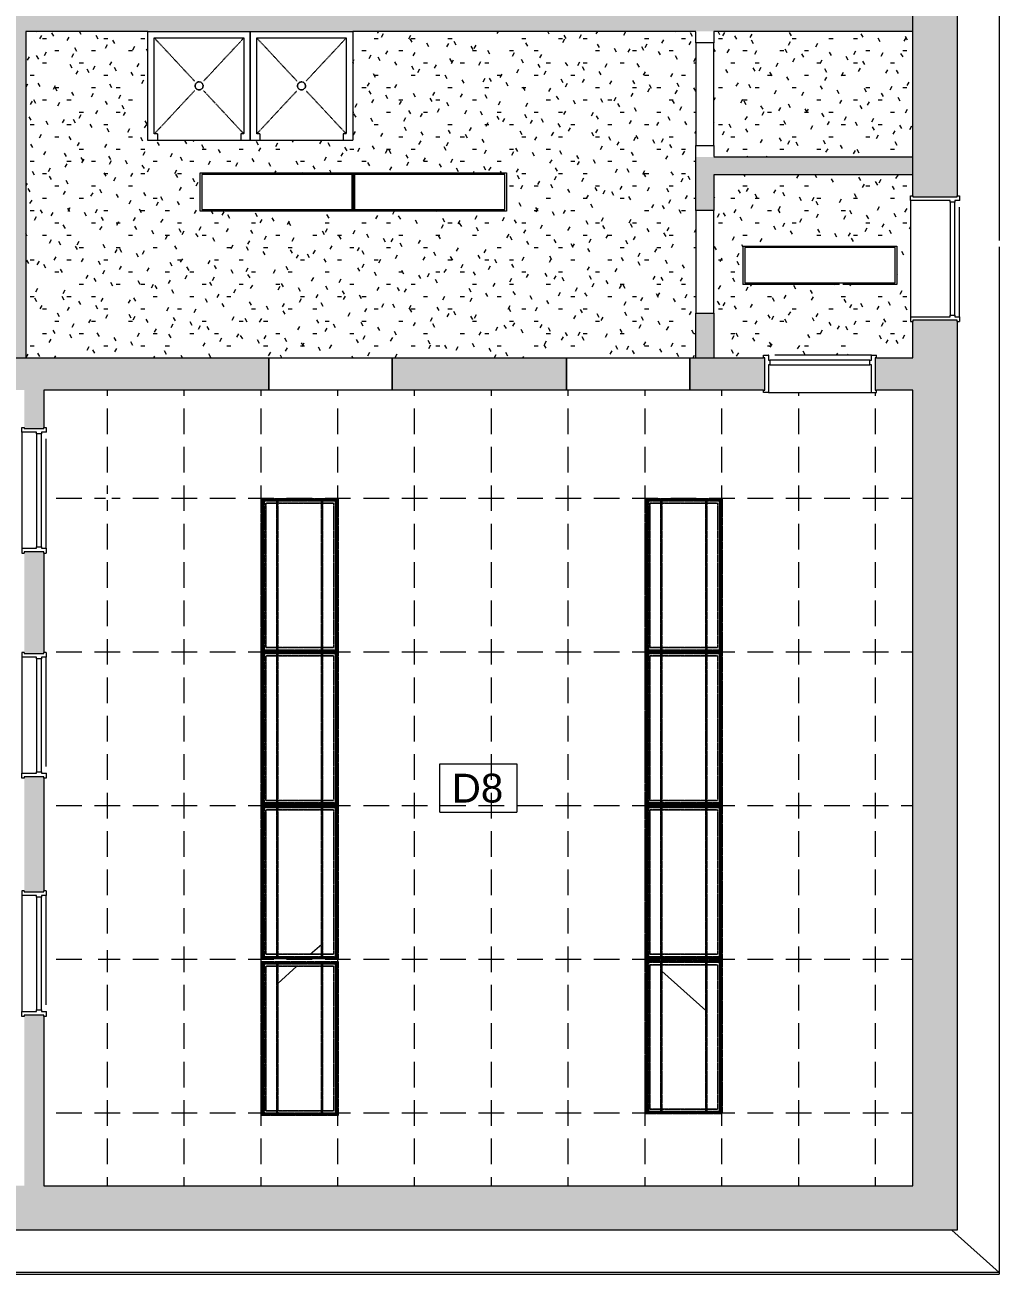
# Model space of a CAD drawing. Header units: inches. Extents: x 741 to 4565, y -315 to 887.
# Drawn here: x 4260.9 to 4565.3, y -170.8 to 219.2 of the extents above; entities that cross this region are included whole.
import ezdxf

# ---------------------------------------------------------------- set-up
doc = ezdxf.new("R2010")
doc.units = ezdxf.units.IN
doc.header["$MEASUREMENT"] = 0
doc.linetypes.add('Dash 1_16_', pattern=[0.125, 0.0625, -0.0625])
doc.linetypes.add('Demolished', pattern=[0.1875, 0.125, -0.0625])
for name, color, linetype, lineweight in [('A-ANNO-KEYN', 231, 'Continuous', 9), ('A-DETL', 90, 'Continuous', 9), ('A-DETL-MBND', 5, 'Continuous', 13), ('A-DOOR', 31, 'Continuous', 13), ('A-WALL', 113, 'Continuous', 13), ('A-WALL-PATT', 111, 'Continuous', 13), ('E-LITE-EQPM', 33, 'Demolished', 9), ('I-WALL', 2, 'Continuous', 13), ('P-SANR-FIXT', 6, 'Demolished', 9)]:
    doc.layers.add(name, color=color, linetype=linetype, lineweight=lineweight)
doc.styles.add('Arial', font='arial.ttf', dxfattribs={"height": 9})

# ---------------------------------------------------------------- blocks, each defined once
blk = doc.blocks.new('Door - Single - Solid Door 36_ x 84_-7207624-FIRST FLOOR RCP DEMO')
at = {"layer": 'A-DOOR', "lineweight": 9}
for p, q in [((-15.63, 3.9), (-14.13, 3.9)), ((-15.63, 3.15), (-15.63, 3.9)), ((-14.13, 3.9), (-14.13, 2.4)), ((-14.01, 3.9), (-14.13, 3.9)), ((22.12, 3.9), (-12.06, 3.9)), ((22.12, 2.4), (22.12, 3.9)), ((22.12, 3.9), (23.62, 3.9)), ((23.62, 3.15), (23.62, 3.9)), ((-15.26, 3.15), (-15.63, 3.15)), ((-15.26, -2.97), (-15.26, 3.15)), ((-14.13, 2.4), (-13.63, 2.4)), ((-13.63, 0.9), (-14.13, 0.9)), ((-14.13, 0.9), (-14.13, -3.72)), ((-13.63, 2.4), (-13.63, 0.9)), ((21.62, 2.4), (-13.63, 2.4)), ((-13.63, 0.9), (21.62, 0.9)), ((21.62, 0.9), (21.62, 2.4)), ((21.62, 2.4), (22.12, 2.4)), ((22.12, 0.9), (21.62, 0.9)), ((22.12, -3.72), (22.12, 0.9)), ((23.62, 3.15), (23.24, 3.15)), ((23.24, 3.15), (23.24, -2.97)), ((-15.63, -3.72), (-15.63, -2.97)), ((-15.63, -2.97), (-15.26, -2.97)), ((-14.13, -3.72), (-15.63, -3.72)), ((-14.13, -3.72), (22.12, -3.72)), ((22.12, -3.72), (23.62, -3.72)), ((23.24, -2.97), (23.62, -2.97)), ((23.62, -3.72), (23.62, -2.97))]:
    blk.add_line(p, q, dxfattribs=at)
blk = doc.blocks.new('Door - Single - Solid Door 36_ x 84_-7220684-FIRST FLOOR RCP DEMO')
at = {"layer": 'A-DOOR', "lineweight": 9}
for p, q in [((-15.63, 7.78), (-14.13, 7.78)), ((-15.63, 7.03), (-15.63, 7.78)), ((-15.26, 7.03), (-15.63, 7.03)), ((-15.26, -6.85), (-15.26, 7.03)), ((-14.13, 7.78), (-14.13, 6.28)), ((-14.01, 7.78), (-14.13, 7.78)), ((-14.13, 6.28), (-13.63, 6.28)), ((-13.63, 4.78), (-14.13, 4.78)), ((-14.13, 4.78), (-14.13, -7.6)), ((-13.63, 6.28), (-13.63, 4.78)), ((21.62, 6.28), (-13.63, 6.28)), ((-13.63, 4.78), (21.62, 4.78)), ((22.12, 7.78), (-12.06, 7.78)), ((21.62, 4.78), (21.62, 6.28)), ((21.62, 6.28), (22.12, 6.28)), ((22.12, 4.78), (21.62, 4.78)), ((22.12, 6.28), (22.12, 7.78)), ((22.12, 7.78), (23.62, 7.78)), ((22.12, -7.6), (22.12, 4.78)), ((23.62, 7.03), (23.24, 7.03)), ((23.24, 7.03), (23.24, -6.85)), ((23.62, 7.03), (23.62, 7.78)), ((-15.63, -7.6), (-15.63, -6.85)), ((-15.63, -6.85), (-15.26, -6.85)), ((-14.13, -7.6), (-15.63, -7.6)), ((-14.13, -7.6), (22.12, -7.6)), ((22.12, -7.6), (23.62, -7.6)), ((23.24, -6.85), (23.62, -6.85)), ((23.62, -7.6), (23.62, -6.85))]:
    blk.add_line(p, q, dxfattribs=at)
blk = doc.blocks.new('Shower Stall - Rectangular - 34_x32_ - Private-6857341-FIRST FLOOR RCP DEMO')
at = {"layer": 'P-SANR-FIXT', "color": 7}
for p, q in [((0, 0), (0, 32)), ((0, 32), (32, 32)), ((32, 32), (34, 32)), ((34, 32), (34, 0)), ((2, 30), (15.5, 17.41)), ((2, 2), (2, 30)), ((2, 30), (32, 30)), ((18.5, 17.41), (32, 30)), ((32, 30), (32, 29)), ((32, 29), (34, 29)), ((15.5, 14.59), (2, 2)), ((18.5, 14.59), (32, 2)), ((32, 2), (2, 2)), ((32, 3), (32, 2)), ((32, 3), (34, 3)), ((32, 0), (0, 0)), ((34, 0), (32, 0))]:
    blk.add_line(p, q, dxfattribs=at)
blk.add_circle((17, 16), 1.25, dxfattribs=at)
for start, end in [(0, 180), (180, 360)]:
    blk.add_arc((17, 16), 1.25, start, end, dxfattribs=at)
blk = doc.blocks.new('Door - Single - Solid Door 32_ x 84_-7220631-FIRST FLOOR RCP DEMO')
at = {"layer": 'A-DOOR', "lineweight": 9}
for p, q in [((-13.63, 5.9), (-12.13, 5.9)), ((-13.63, 5.15), (-13.63, 5.9)), ((-13.26, 5.15), (-13.63, 5.15)), ((-13.26, -4.97), (-13.26, 5.15)), ((-12.13, 5.9), (-12.13, 4.4)), ((-12.01, 5.9), (-12.13, 5.9)), ((-12.13, 4.4), (-11.63, 4.4)), ((-11.63, 4.4), (-11.63, 2.9)), ((19.62, 4.4), (-11.63, 4.4)), ((20.12, 5.9), (-10.06, 5.9)), ((19.62, 2.9), (19.62, 4.4)), ((19.62, 4.4), (20.12, 4.4)), ((20.12, 4.4), (20.12, 5.9)), ((20.12, 5.9), (21.62, 5.9)), ((21.62, 5.15), (21.24, 5.15)), ((21.24, 5.15), (21.24, -4.97)), ((21.62, 5.15), (21.62, 5.9)), ((-11.63, 2.9), (-12.13, 2.9)), ((-12.13, 2.9), (-12.13, -5.72)), ((-11.63, 2.9), (19.62, 2.9)), ((20.12, 2.9), (19.62, 2.9)), ((20.12, -5.72), (20.12, 2.9)), ((-13.63, -5.72), (-13.63, -4.97)), ((-13.63, -4.97), (-13.26, -4.97)), ((-12.13, -5.72), (-13.63, -5.72)), ((-12.13, -5.72), (20.12, -5.72)), ((20.12, -5.72), (21.62, -5.72)), ((21.24, -4.97), (21.62, -4.97)), ((21.62, -5.72), (21.62, -4.97))]:
    blk.add_line(p, q, dxfattribs=at)
blk = doc.blocks.new('Door - Single - Solid Door 36_ x 84_-7220487-FIRST FLOOR RCP DEMO')
at = {"layer": 'A-DOOR', "lineweight": 9}
for p, q in [((-15.63, 2.97), (-15.63, 3.72)), ((-15.63, 3.72), (-14.13, 3.72)), ((-15.26, 2.97), (-15.63, 2.97)), ((-15.26, -3.15), (-15.26, 2.97)), ((-14.13, 3.72), (-14.13, -0.9)), ((22.12, 3.72), (-14.13, 3.72)), ((22.12, -0.9), (22.12, 3.72)), ((23.62, 3.72), (22.12, 3.72)), ((23.62, 2.97), (23.24, 2.97)), ((23.24, 2.97), (23.24, -3.15)), ((23.62, 2.97), (23.62, 3.72)), ((-15.63, -3.9), (-15.63, -3.15)), ((-15.63, -3.15), (-15.26, -3.15)), ((-14.13, -0.9), (-13.63, -0.9)), ((-13.63, -2.4), (-14.13, -2.4)), ((-14.13, -2.4), (-14.13, -3.9)), ((-13.63, -0.9), (-13.63, -2.4)), ((21.62, -0.9), (-13.63, -0.9)), ((-13.63, -2.4), (21.62, -2.4)), ((21.62, -2.4), (21.62, -0.9)), ((21.62, -0.9), (22.12, -0.9)), ((22.12, -2.4), (21.62, -2.4)), ((22.12, -3.9), (22.12, -2.4)), ((23.24, -3.15), (23.62, -3.15)), ((23.62, -3.9), (23.62, -3.15)), ((-14.13, -3.9), (-15.63, -3.9)), ((-14.13, -3.9), (-14.01, -3.9)), ((-12.06, -3.9), (22.12, -3.9)), ((23.62, -3.9), (22.12, -3.9))]:
    blk.add_line(p, q, dxfattribs=at)
blk = doc.blocks.new('Ceiling Light - Linear Box - 1_x4__2 Lamp_ - 277V-V1-FIRST FLOOR RCP DEMO')
at = {"layer": 'A-DETL-MBND', "lineweight": 9}
for p, q in [((-24, -6), (-24, 6)), ((-24, 6), (24, 6)), ((-24, -6), (-24, 6)), ((-24, 6), (24, 6)), ((23.5, 5.5), (-23.5, 5.5)), ((-23.5, 5.5), (-23.5, -5.5)), ((23.5, -5.5), (23.5, 5.5)), ((24, 6), (24, -6)), ((24, 6), (24, -6)), ((6.14, -6), (-24, -6)), ((6.14, -6), (-24, -6)), ((-23.5, -5.5), (23.5, -5.5)), ((24, -6), (7.12, -6)), ((24, -6), (7.12, -6))]:
    blk.add_line(p, q, dxfattribs=at)
blk = doc.blocks.new('Ceiling Light - Linear Box - 1_x4__2 Lamp_ - 277V-6966243-FIRST FLOOR RCP DEMO')
at = {"layer": 'A-DETL-MBND', "lineweight": 9}
for p, q in [((-24, -6), (-24, 6)), ((-24, 6), (24, 6)), ((-24, -6), (-24, 6)), ((-24, 6), (24, 6)), ((23.5, 5.5), (-23.5, 5.5)), ((-23.5, 5.5), (-23.5, -5.5)), ((23.5, -5.5), (23.5, 5.5)), ((24, 6), (24, -6)), ((24, 6), (24, -6)), ((24, -6), (-24, -6)), ((24, -6), (-24, -6)), ((-23.5, -5.5), (23.5, -5.5))]:
    blk.add_line(p, q, dxfattribs=at)
blk = doc.blocks.new('L-Recessed-Axis-Duo - 2 x 4-V18-FIRST FLOOR RCP DEMO')
at = {"layer": 'A-DETL', "linetype": 'Dash 1_16_'}
for p, q in [((-24.03, 12.03), (-24.03, -12.03)), ((24.03, 12.03), (-24.03, 12.03)), ((24.03, -12.03), (24.03, 12.03)), ((-23.7, -11.7), (-23.7, 11.7)), ((-23.7, 11.7), (23.7, 11.7)), ((-23.7, 11.7), (-23.7, -11.7)), ((23.7, 11.7), (-23.7, 11.7)), ((-23.7, 11.7), (-23.7, -11.7)), ((23.7, 11.7), (-23.7, 11.7)), ((23.38, 11.38), (-23.37, 11.38)), ((-23.37, 11.32), (-23.37, 11.38)), ((-23.37, 11.38), (-23.37, 11.36)), ((-23.37, 11.36), (-23.37, 11.28)), ((-23.37, 11.26), (-23.37, 11.32)), ((-23.37, 11.25), (-23.37, 11.31)), ((-23.37, 11.31), (-23.37, 11.3)), ((-23.37, 11.2), (-23.37, 11.31)), ((-23.37, 11.31), (-23.37, 11.3)), ((-23.37, 11.31), (23.38, 11.31)), ((-23.37, 11.31), (23.38, 11.31)), ((-23.37, 11.3), (-23.37, 11.23)), ((-23.37, 11.3), (-23.37, 11.19)), ((-23.37, 11.3), (23.38, 11.3)), ((-23.37, 11.3), (23.38, 11.3)), ((-23.37, 11.28), (-23.37, 11.22)), ((-23.37, 11.21), (-23.37, 11.28)), ((-23.37, 11.28), (-23.37, 11.27)), ((-23.37, 11.28), (23.38, 11.28)), ((-23.37, 11.27), (-23.37, 11.2)), ((-23.37, 11.27), (23.38, 11.27)), ((-23.37, 11.2), (-23.37, 11.26)), ((-23.37, 11.26), (-23.37, 11.14)), ((-23.37, 11.14), (-23.37, 11.26)), ((-23.37, 11.26), (23.38, 11.26)), ((-23.37, 11.26), (23.38, 11.26)), ((-23.37, 11.25), (-23.37, 11.21)), ((-23.37, 6.92), (-23.37, 11.25)), ((23.38, 11.25), (-23.37, 11.25)), ((-23.37, 11.25), (23.38, 11.25)), ((-23.37, 11.19), (-23.37, 11.25)), ((-23.37, 11.25), (23.38, 11.25)), ((-23.37, 11.23), (-23.37, 11.2)), ((-23.37, 11.23), (23.38, 11.23)), ((-23.37, 11.22), (-23.37, 11.19)), ((-23.37, 11.21), (-23.37, 11.19)), ((-23.37, 11.21), (23.38, 11.21)), ((-23.37, 11.19), (-23.37, 11.21)), ((-23.37, 11.21), (23.38, 11.21)), ((-23.37, 11.18), (-23.37, 11.2)), ((-23.37, 11.2), (-23.37, 11.14)), ((-23.37, 11.2), (23.38, 11.2)), ((-23.37, 11.2), (23.38, 11.2)), ((-23.37, 11.19), (-23.37, 11.15)), ((-23.37, 11.19), (23.38, 11.19)), ((-23.37, 11.19), (23.38, 11.19)), ((-23.37, 11.15), (-23.37, 11.18)), ((23.38, 11.18), (-23.37, 11.18)), ((-23.37, 11.17), (23.38, 11.17)), ((-23.37, 11.16), (23.38, 11.16)), ((-23.37, 11.15), (-23.37, 11.12)), ((-23.37, 11.15), (23.38, 11.15)), ((-23.37, 11.14), (-23.37, 11.15)), ((-23.37, 11.15), (23.38, 11.15)), ((-23.37, 11.14), (-23.37, 11.06)), ((-23.37, 11.06), (-23.37, 11.14)), ((-23.37, 11.14), (23.38, 11.14)), ((-23.37, 11.14), (23.38, 11.14)), ((-23.37, 11.14), (23.38, 11.14)), ((-23.37, 11.14), (23.38, 11.14)), ((-23.37, 11.12), (-23.37, 7.07)), ((-23.37, 11.12), (23.38, 11.12)), ((-23.37, 11.06), (23.38, 11.06)), ((-23.37, 11.06), (23.38, 11.06)), ((-23.32, -11.32), (-23.32, 11.32)), ((-23.32, 11.32), (23.32, 11.32)), ((23.32, 11.32), (-23.32, 11.32)), ((-23.32, 11.32), (-23.32, -11.32)), ((-22.57, -10.57), (-22.57, 10.57)), ((-22.57, 10.57), (22.57, 10.57)), ((22.57, 10.57), (-22.57, 10.57)), ((-22.57, 10.57), (-22.57, -10.57)), ((22.57, 10.57), (22.57, -10.57)), ((22.57, -10.57), (22.57, 10.57)), ((23.32, 11.32), (23.32, -11.32)), ((23.32, -11.32), (23.32, 11.32)), ((23.38, 11.36), (23.38, 11.38)), ((23.38, 11.38), (23.38, 11.32)), ((23.38, 11.28), (23.38, 11.36)), ((23.38, 11.32), (23.38, 11.26)), ((23.38, 11.3), (23.38, 11.31)), ((23.38, 11.31), (23.38, 11.2)), ((23.38, 11.3), (23.38, 11.31)), ((23.38, 11.31), (23.38, 11.25)), ((23.38, 11.19), (23.38, 11.3)), ((23.38, 11.23), (23.38, 11.3)), ((23.38, 11.27), (23.38, 11.28)), ((23.38, 11.28), (23.38, 11.21)), ((23.38, 11.22), (23.38, 11.28)), ((23.38, 11.2), (23.38, 11.27)), ((23.38, 11.26), (23.38, 11.14)), ((23.38, 11.14), (23.38, 11.26)), ((23.38, 11.26), (23.38, 11.2)), ((23.38, 11.25), (23.38, 6.92)), ((23.38, 11.21), (23.38, 11.25)), ((23.38, 11.25), (23.38, 11.19)), ((23.38, 11.2), (23.38, 11.23)), ((23.38, 11.19), (23.38, 11.22)), ((23.38, 11.19), (23.38, 11.21)), ((23.38, 11.21), (23.38, 11.19)), ((23.38, 11.14), (23.38, 11.2)), ((23.38, 11.2), (23.38, 11.18)), ((23.38, 11.15), (23.38, 11.19)), ((23.38, 11.18), (23.38, 11.15)), ((23.38, 11.12), (23.38, 11.15)), ((23.38, 11.15), (23.38, 11.14)), ((23.38, 11.14), (23.38, 11.06)), ((23.38, 11.06), (23.38, 11.14)), ((23.38, 7.07), (23.38, 11.12)), ((23.7, 11.7), (23.7, -11.7)), ((23.7, -11.7), (23.7, 11.7)), ((23.7, -11.7), (23.7, 11.7)), ((-23.37, 7.14), (-23.37, 7.15)), ((-23.37, 7.15), (-23.37, 7.07)), ((-23.37, 7.15), (23.38, 7.15)), ((-23.37, 7.06), (-23.37, 7.14)), ((23.38, 7.14), (-23.37, 7.14)), ((23.38, 7.09), (-23.37, 7.09)), ((-23.37, 7.07), (-23.37, 7.04)), ((-23.37, 7.07), (23.38, 7.07)), ((23.38, 7.07), (-23.37, 7.07)), ((-23.37, 7.07), (-23.37, 7.01)), ((-23.37, 7.07), (23.38, 7.07)), ((-23.37, 7.03), (-23.37, 7.06)), ((-23.37, 7.06), (-23.37, 6.95)), ((-23.37, 7.04), (-23.37, 7.06)), ((-23.37, 7.06), (23.38, 7.06)), ((-23.37, 7.04), (-23.37, 7.01)), ((-23.37, 7.04), (23.38, 7.04)), ((-23.37, 7.01), (-23.37, 7.04)), ((-23.37, 7.04), (23.38, 7.04)), ((-23.37, 6.96), (-23.37, 7.03)), ((-23.37, 7.02), (-23.37, 7.03)), ((-23.37, 7.03), (-23.37, 6.91)), ((-23.37, 7.03), (23.38, 7.03)), ((-23.37, 7.03), (23.38, 7.03)), ((-23.37, 6.9), (-23.37, 7.02)), ((-23.37, 7.02), (23.38, 7.02)), ((-23.37, 7.01), (-23.37, 6.98)), ((-23.37, 7.01), (23.38, 7.01)), ((-23.37, 7.01), (-23.37, 6.95)), ((-23.37, 7), (-23.37, 7.01)), ((-23.37, 7.01), (23.38, 7.01)), ((-23.37, 7.01), (23.38, 7.01)), ((-23.37, 6.94), (-23.37, 7)), ((-23.37, 7), (23.38, 7)), ((-23.37, 6.98), (-23.37, 6.95)), ((-23.37, 6.98), (23.38, 6.98)), ((-23.37, 6.95), (-23.37, 6.96)), ((-23.37, 6.95), (-23.37, 6.96)), ((-23.37, 6.96), (-23.37, 6.9)), ((-23.37, 6.96), (23.38, 6.96)), ((-23.37, 6.96), (23.38, 6.96)), ((-23.37, 6.95), (-23.37, 6.92)), ((-23.37, 6.95), (23.38, 6.95)), ((-23.37, 6.95), (23.38, 6.95)), ((-23.37, 6.95), (23.38, 6.95)), ((-23.37, 6.91), (-23.37, 6.94)), ((-23.37, 6.94), (23.38, 6.94)), ((-23.37, 6.92), (23.38, 6.92)), ((-23.37, 6.91), (23.38, 6.91)), ((-23.37, 6.9), (-23.37, 6.85)), ((-23.37, 6.85), (-23.37, 6.9)), ((-23.37, 6.9), (23.38, 6.9)), ((-23.37, 6.85), (23.38, 6.85)), ((23.38, 7.07), (23.38, 7.15)), ((23.38, 7.15), (23.38, 7.14)), ((23.38, 7.14), (23.38, 7.06)), ((23.38, 7.04), (23.38, 7.07)), ((23.38, 7.01), (23.38, 7.07)), ((23.38, 7.06), (23.38, 7.04)), ((23.38, 6.95), (23.38, 7.06)), ((23.38, 7.06), (23.38, 7.03)), ((23.38, 7.01), (23.38, 7.04)), ((23.38, 7.04), (23.38, 7.01)), ((23.38, 6.91), (23.38, 7.03)), ((23.38, 7.03), (23.38, 7.02)), ((23.38, 7.03), (23.38, 6.96)), ((23.38, 7.02), (23.38, 6.9)), ((23.38, 6.98), (23.38, 7.01)), ((23.38, 7.01), (23.38, 7)), ((23.38, 6.95), (23.38, 7.01)), ((23.38, 7), (23.38, 6.94)), ((23.38, 6.95), (23.38, 6.98)), ((23.38, 6.9), (23.38, 6.96)), ((23.38, 6.96), (23.38, 6.95)), ((23.38, 6.96), (23.38, 6.95)), ((23.38, 6.92), (23.38, 6.95)), ((23.38, 6.94), (23.38, 6.91)), ((23.38, 6.9), (23.38, 6.85)), ((23.38, 6.85), (23.38, 6.9)), ((23.38, -6.85), (-23.37, -6.85)), ((-23.37, -6.9), (-23.37, -6.85)), ((-23.37, -6.85), (-23.37, -6.9)), ((-23.37, -7.02), (-23.37, -6.9)), ((-23.37, -6.9), (-23.37, -6.96)), ((-23.37, -6.9), (23.38, -6.9)), ((-23.37, -6.94), (-23.37, -6.91)), ((-23.37, -6.91), (-23.37, -7.03)), ((-23.37, -6.91), (23.38, -6.91)), ((-23.37, -11.25), (-23.37, -6.92)), ((-23.37, -6.92), (-23.37, -6.95)), ((-23.37, -6.92), (23.38, -6.92)), ((-23.37, -7), (-23.37, -6.94)), ((-23.37, -6.94), (23.38, -6.94)), ((-23.37, -6.95), (-23.37, -6.98)), ((-23.37, -6.95), (23.38, -6.95)), ((-23.37, -6.96), (-23.37, -6.95)), ((-23.37, -6.95), (-23.37, -7.06)), ((-23.37, -6.96), (-23.37, -6.95)), ((-23.37, -6.95), (-23.37, -7.01)), ((-23.37, -6.95), (23.38, -6.95)), ((-23.37, -6.95), (23.38, -6.95)), ((-23.37, -7.03), (-23.37, -6.96)), ((-23.37, -6.96), (23.38, -6.96)), ((-23.37, -6.96), (23.38, -6.96)), ((-23.37, -6.98), (-23.37, -7.01)), ((-23.37, -6.98), (23.38, -6.98)), ((-23.37, -7.01), (-23.37, -7)), ((-23.37, -7), (23.38, -7)), ((-23.37, -7.01), (-23.37, -7.04)), ((-23.37, -7.01), (23.38, -7.01)), ((-23.37, -7.04), (-23.37, -7.01)), ((-23.37, -7.01), (-23.37, -7.07)), ((-23.37, -7.01), (23.38, -7.01)), ((-23.37, -7.01), (23.38, -7.01)), ((-23.37, -7.03), (-23.37, -7.02)), ((-23.37, -7.02), (23.38, -7.02)), ((-23.37, -7.06), (-23.37, -7.03)), ((-23.37, -7.03), (23.38, -7.03)), ((-23.37, -7.03), (23.38, -7.03)), ((-23.37, -7.04), (-23.37, -7.07)), ((-23.37, -7.04), (23.38, -7.04)), ((-23.37, -7.06), (-23.37, -7.04)), ((-23.37, -7.04), (23.38, -7.04)), ((-23.37, -7.14), (-23.37, -7.06)), ((-23.37, -7.06), (23.38, -7.06)), ((-23.37, -7.07), (-23.37, -11.12)), ((-23.37, -7.07), (23.38, -7.07)), ((-23.37, -7.07), (23.38, -7.07)), ((-23.37, -7.07), (-23.37, -7.15)), ((-23.37, -7.07), (23.38, -7.07)), ((-23.37, -7.09), (23.38, -7.09)), ((-23.37, -7.15), (-23.37, -7.14)), ((23.38, -7.14), (-23.37, -7.14)), ((-23.37, -7.15), (23.38, -7.15)), ((23.38, -6.9), (23.38, -6.85)), ((23.38, -6.85), (23.38, -6.9)), ((23.38, -6.96), (23.38, -6.9)), ((23.38, -6.9), (23.38, -7.02)), ((23.38, -7.03), (23.38, -6.91)), ((23.38, -6.91), (23.38, -6.94)), ((23.38, -6.95), (23.38, -6.92)), ((23.38, -6.92), (23.38, -11.25)), ((23.38, -6.94), (23.38, -7)), ((23.38, -6.98), (23.38, -6.95)), ((23.38, -7.01), (23.38, -6.95)), ((23.38, -6.95), (23.38, -6.96)), ((23.38, -7.06), (23.38, -6.95)), ((23.38, -6.95), (23.38, -6.96)), ((23.38, -6.96), (23.38, -7.03)), ((23.38, -7.01), (23.38, -6.98)), ((23.38, -7), (23.38, -7.01)), ((23.38, -7.04), (23.38, -7.01)), ((23.38, -7.07), (23.38, -7.01)), ((23.38, -7.01), (23.38, -7.04)), ((23.38, -7.02), (23.38, -7.03)), ((23.38, -7.03), (23.38, -7.06)), ((23.38, -7.07), (23.38, -7.04)), ((23.38, -7.04), (23.38, -7.06)), ((23.38, -7.06), (23.38, -7.14)), ((23.38, -11.12), (23.38, -7.07)), ((23.38, -7.15), (23.38, -7.07)), ((23.38, -7.14), (23.38, -7.15)), ((23.7, -11.7), (-23.7, -11.7)), ((-23.7, -11.7), (23.7, -11.7)), ((-23.7, -11.7), (23.7, -11.7)), ((-23.37, -11.14), (-23.37, -11.06)), ((-23.37, -11.06), (-23.37, -11.14)), ((-23.37, -11.06), (23.38, -11.06)), ((-23.37, -11.06), (23.38, -11.06)), ((-23.37, -11.12), (-23.37, -11.15)), ((-23.37, -11.12), (23.38, -11.12)), ((-23.37, -11.15), (-23.37, -11.14)), ((-23.37, -11.14), (-23.37, -11.2)), ((-23.37, -11.26), (-23.37, -11.14)), ((-23.37, -11.14), (-23.37, -11.26)), ((-23.37, -11.14), (23.38, -11.14)), ((-23.37, -11.14), (23.38, -11.14)), ((-23.37, -11.14), (23.38, -11.14)), ((-23.37, -11.14), (23.38, -11.14)), ((-23.37, -11.15), (-23.37, -11.19)), ((-23.37, -11.15), (23.38, -11.15)), ((-23.37, -11.18), (-23.37, -11.15)), ((-23.37, -11.15), (23.38, -11.15)), ((23.38, -11.16), (-23.37, -11.16)), ((23.38, -11.17), (-23.37, -11.17)), ((-23.37, -11.2), (-23.37, -11.18)), ((23.38, -11.18), (-23.37, -11.18)), ((-23.37, -11.19), (-23.37, -11.21)), ((-23.37, -11.19), (23.38, -11.19)), ((23.38, -11.19), (-23.37, -11.19)), ((-23.37, -11.21), (-23.37, -11.19)), ((-23.37, -11.19), (-23.37, -11.3)), ((-23.37, -11.25), (-23.37, -11.19)), ((-23.37, -11.19), (-23.37, -11.22)), ((-23.37, -11.2), (-23.37, -11.27)), ((-23.37, -11.31), (-23.37, -11.2)), ((-23.37, -11.2), (-23.37, -11.23)), ((-23.37, -11.26), (-23.37, -11.2)), ((-23.37, -11.2), (23.38, -11.2)), ((-23.37, -11.2), (23.38, -11.2)), ((-23.37, -11.21), (-23.37, -11.25)), ((-23.37, -11.21), (23.38, -11.21)), ((-23.37, -11.28), (-23.37, -11.21)), ((-23.37, -11.21), (23.38, -11.21)), ((-23.37, -11.22), (-23.37, -11.28)), ((-23.37, -11.23), (-23.37, -11.3)), ((-23.37, -11.23), (23.38, -11.23)), ((23.38, -11.25), (-23.37, -11.25)), ((-23.37, -11.25), (23.38, -11.25)), ((-23.37, -11.31), (-23.37, -11.25)), ((-23.37, -11.25), (23.38, -11.25)), ((-23.37, -11.32), (-23.37, -11.26)), ((-23.37, -11.26), (23.38, -11.26)), ((-23.37, -11.26), (23.38, -11.26)), ((-23.37, -11.27), (-23.37, -11.28)), ((-23.37, -11.27), (23.38, -11.27)), ((-23.37, -11.28), (-23.37, -11.36)), ((-23.37, -11.28), (23.38, -11.28)), ((-23.37, -11.3), (-23.37, -11.31)), ((-23.37, -11.3), (-23.37, -11.31)), ((-23.37, -11.3), (23.38, -11.3)), ((-23.37, -11.3), (23.38, -11.3)), ((-23.37, -11.31), (23.38, -11.31)), ((-23.37, -11.31), (23.38, -11.31)), ((-23.37, -11.38), (-23.37, -11.32)), ((-23.37, -11.36), (-23.37, -11.38)), ((-23.37, -11.38), (23.38, -11.38)), ((-23.32, -11.32), (23.32, -11.32)), ((-23.32, -11.32), (23.32, -11.32)), ((-22.57, -10.57), (22.57, -10.57)), ((-22.57, -10.57), (22.57, -10.57)), ((23.38, -11.14), (23.38, -11.06)), ((23.38, -11.06), (23.38, -11.14)), ((23.38, -11.15), (23.38, -11.12)), ((23.38, -11.26), (23.38, -11.14)), ((23.38, -11.14), (23.38, -11.26)), ((23.38, -11.2), (23.38, -11.14)), ((23.38, -11.14), (23.38, -11.15)), ((23.38, -11.19), (23.38, -11.15)), ((23.38, -11.15), (23.38, -11.18)), ((23.38, -11.18), (23.38, -11.2)), ((23.38, -11.21), (23.38, -11.19)), ((23.38, -11.22), (23.38, -11.19)), ((23.38, -11.19), (23.38, -11.25)), ((23.38, -11.3), (23.38, -11.19)), ((23.38, -11.19), (23.38, -11.21)), ((23.38, -11.2), (23.38, -11.26)), ((23.38, -11.23), (23.38, -11.2)), ((23.38, -11.2), (23.38, -11.31)), ((23.38, -11.27), (23.38, -11.2)), ((23.38, -11.25), (23.38, -11.21)), ((23.38, -11.21), (23.38, -11.28)), ((23.38, -11.28), (23.38, -11.22)), ((23.38, -11.3), (23.38, -11.23)), ((23.38, -11.25), (23.38, -11.31)), ((23.38, -11.26), (23.38, -11.32)), ((23.38, -11.28), (23.38, -11.27)), ((23.38, -11.36), (23.38, -11.28)), ((23.38, -11.31), (23.38, -11.3)), ((23.38, -11.31), (23.38, -11.3)), ((23.38, -11.32), (23.38, -11.38)), ((23.38, -11.38), (23.38, -11.36)), ((-24.03, -12.03), (24.03, -12.03))]:
    blk.add_line(p, q, dxfattribs=at)
for points, knots in [([(-23.97, 11.97), (-23.98, 11.98), (-23.98, 11.98), (-23.99, 11.99), (-24, 12), (-24.01, 12.01), (-24.01, 12.01), (-24.02, 12.02), (-24.02, 12.02), (-24.03, 12.03), (-24.03, 12.03), (-24.03, 12.03), (-24.03, 12.03)], [0, 0, 0, 0, 0.166667, 0.25, 0.333333, 0.416667, 0.5, 0.583333, 0.666667, 0.75, 0.833333, 1, 1, 1, 1]), ([(-24.03, 12.03), (-24.03, 12.03), (-24.03, 12.03), (-24.03, 12.03), (-24.02, 12.02), (-24.02, 12.02), (-24.01, 12.01), (-24.01, 12.01), (-24, 12), (-23.99, 11.99), (-23.98, 11.98), (-23.98, 11.98), (-23.97, 11.97)], [0, 0, 0, 0, 0.166667, 0.25, 0.333333, 0.416667, 0.5, 0.583333, 0.666667, 0.75, 0.833333, 1, 1, 1, 1]), ([(-24, 12), (-24, 12), (-24, 12), (-24, 12), (-23.99, 11.99), (-23.99, 11.99), (-23.98, 11.98), (-23.98, 11.98), (-23.97, 11.97), (-23.97, 11.97)], [0, 0, 0, 0, 0.166667, 0.333333, 0.458333, 0.583333, 0.708333, 0.833333, 1, 1, 1, 1]), ([(-23.73, 11.73), (-23.73, 11.73), (-23.72, 11.72), (-23.71, 11.71), (-23.7, 11.7), (-23.69, 11.69), (-23.69, 11.69), (-23.68, 11.68), (-23.68, 11.68), (-23.67, 11.67), (-23.67, 11.67), (-23.67, 11.67), (-23.67, 11.67)], [0, 0, 0, 0, 0.166667, 0.25, 0.333333, 0.416667, 0.5, 0.583333, 0.666667, 0.75, 0.833333, 1, 1, 1, 1]), ([(-23.7, 11.7), (-23.7, 11.7), (-23.7, 11.7), (-23.7, 11.7), (-23.71, 11.71), (-23.71, 11.71), (-23.72, 11.72), (-23.72, 11.72), (-23.73, 11.73), (-23.73, 11.73)], [0, 0, 0, 0, 0.166667, 0.333333, 0.458333, 0.583333, 0.708333, 0.833333, 1, 1, 1, 1]), ([(23.73, 11.73), (23.73, 11.73), (23.72, 11.72), (23.71, 11.71), (23.7, 11.7), (23.69, 11.69), (23.69, 11.69), (23.68, 11.68), (23.68, 11.68), (23.67, 11.67), (23.67, 11.67), (23.67, 11.67), (23.67, 11.67)], [0, 0, 0, 0, 0.166667, 0.25, 0.333333, 0.416667, 0.5, 0.583333, 0.666667, 0.75, 0.833333, 1, 1, 1, 1]), ([(23.7, 11.7), (23.7, 11.7), (23.7, 11.7), (23.7, 11.7), (23.71, 11.71), (23.71, 11.71), (23.72, 11.72), (23.72, 11.72), (23.73, 11.73), (23.73, 11.73)], [0, 0, 0, 0, 0.166667, 0.333333, 0.458333, 0.583333, 0.708333, 0.833333, 1, 1, 1, 1]), ([(23.97, 11.97), (23.98, 11.98), (23.98, 11.98), (23.99, 11.99), (24, 12), (24.01, 12.01), (24.01, 12.01), (24.02, 12.02), (24.02, 12.02), (24.03, 12.03), (24.03, 12.03), (24.03, 12.03), (24.03, 12.03)], [0, 0, 0, 0, 0.166667, 0.25, 0.333333, 0.416667, 0.5, 0.583333, 0.666667, 0.75, 0.833333, 1, 1, 1, 1]), ([(24.03, 12.03), (24.03, 12.03), (24.03, 12.03), (24.03, 12.03), (24.02, 12.02), (24.02, 12.02), (24.01, 12.01), (24.01, 12.01), (24, 12), (23.99, 11.99), (23.98, 11.98), (23.98, 11.98), (23.97, 11.97)], [0, 0, 0, 0, 0.166667, 0.25, 0.333333, 0.416667, 0.5, 0.583333, 0.666667, 0.75, 0.833333, 1, 1, 1, 1]), ([(24, 12), (24, 12), (24, 12), (24, 12), (23.99, 11.99), (23.99, 11.99), (23.98, 11.98), (23.98, 11.98), (23.97, 11.97), (23.97, 11.97)], [0, 0, 0, 0, 0.166667, 0.333333, 0.458333, 0.583333, 0.708333, 0.833333, 1, 1, 1, 1]), ([(-23.64, 11.64), (-23.65, 11.65), (-23.65, 11.65), (-23.66, 11.66), (-23.67, 11.67), (-23.68, 11.68), (-23.68, 11.68), (-23.69, 11.69), (-23.69, 11.69), (-23.7, 11.7), (-23.7, 11.7), (-23.7, 11.7), (-23.7, 11.7)], [0, 0, 0, 0, 0.166667, 0.25, 0.333333, 0.416667, 0.5, 0.583333, 0.666667, 0.75, 0.833333, 1, 1, 1, 1]), ([(-23.67, 11.67), (-23.67, 11.67), (-23.67, 11.67), (-23.67, 11.67), (-23.66, 11.66), (-23.66, 11.66), (-23.65, 11.65), (-23.65, 11.65), (-23.64, 11.64), (-23.64, 11.64)], [0, 0, 0, 0, 0.166667, 0.333333, 0.458333, 0.583333, 0.708333, 0.833333, 1, 1, 1, 1]), ([(23.64, 11.64), (23.65, 11.65), (23.65, 11.65), (23.66, 11.66), (23.67, 11.67), (23.68, 11.68), (23.68, 11.68), (23.69, 11.69), (23.69, 11.69), (23.7, 11.7), (23.7, 11.7), (23.7, 11.7), (23.7, 11.7)], [0, 0, 0, 0, 0.166667, 0.25, 0.333333, 0.416667, 0.5, 0.583333, 0.666667, 0.75, 0.833333, 1, 1, 1, 1]), ([(23.67, 11.67), (23.67, 11.67), (23.67, 11.67), (23.67, 11.67), (23.66, 11.66), (23.66, 11.66), (23.65, 11.65), (23.65, 11.65), (23.64, 11.64), (23.64, 11.64)], [0, 0, 0, 0, 0.166667, 0.333333, 0.458333, 0.583333, 0.708333, 0.833333, 1, 1, 1, 1]), ([(-23.67, -11.67), (-23.67, -11.67), (-23.67, -11.67), (-23.67, -11.67), (-23.68, -11.68), (-23.68, -11.68), (-23.69, -11.69), (-23.69, -11.69), (-23.7, -11.7), (-23.71, -11.71), (-23.72, -11.72), (-23.73, -11.73), (-23.73, -11.73)], [-1, -1, -1, -1, -0.833333, -0.75, -0.666667, -0.583333, -0.5, -0.416667, -0.333333, -0.25, -0.166667, 0, 0, 0, 0]), ([(-23.73, -11.73), (-23.73, -11.73), (-23.72, -11.72), (-23.71, -11.71), (-23.71, -11.71), (-23.7, -11.7), (-23.7, -11.7), (-23.7, -11.7), (-23.7, -11.7)], [-1, -1, -1, -1, -0.75, -0.583333, -0.458333, -0.333333, -0.166667, 0, 0, 0, 0]), ([(-23.7, -11.7), (-23.7, -11.7), (-23.7, -11.7), (-23.7, -11.7), (-23.69, -11.69), (-23.69, -11.69), (-23.68, -11.68), (-23.68, -11.68), (-23.67, -11.67), (-23.66, -11.66), (-23.65, -11.65), (-23.65, -11.65), (-23.64, -11.64)], [-1, -1, -1, -1, -0.833333, -0.75, -0.666667, -0.583333, -0.5, -0.416667, -0.333333, -0.25, -0.166667, 0, 0, 0, 0]), ([(-23.64, -11.64), (-23.65, -11.65), (-23.65, -11.65), (-23.66, -11.66), (-23.66, -11.66), (-23.67, -11.67), (-23.67, -11.67), (-23.67, -11.67), (-23.67, -11.67)], [-1, -1, -1, -1, -0.75, -0.583333, -0.458333, -0.333333, -0.166667, 0, 0, 0, 0]), ([(23.67, -11.67), (23.67, -11.67), (23.67, -11.67), (23.67, -11.67), (23.66, -11.66), (23.66, -11.66), (23.65, -11.65), (23.65, -11.65), (23.64, -11.64), (23.64, -11.64)], [0, 0, 0, 0, 0.166667, 0.333333, 0.458333, 0.583333, 0.708333, 0.833333, 1, 1, 1, 1]), ([(23.64, -11.64), (23.65, -11.65), (23.65, -11.65), (23.66, -11.66), (23.67, -11.67), (23.68, -11.68), (23.68, -11.68), (23.69, -11.69), (23.69, -11.69), (23.7, -11.7), (23.7, -11.7), (23.7, -11.7), (23.7, -11.7)], [0, 0, 0, 0, 0.166667, 0.25, 0.333333, 0.416667, 0.5, 0.583333, 0.666667, 0.75, 0.833333, 1, 1, 1, 1]), ([(23.73, -11.73), (23.73, -11.73), (23.72, -11.72), (23.71, -11.71), (23.7, -11.7), (23.69, -11.69), (23.69, -11.69), (23.68, -11.68), (23.68, -11.68), (23.67, -11.67), (23.67, -11.67), (23.67, -11.67), (23.67, -11.67)], [0, 0, 0, 0, 0.166667, 0.25, 0.333333, 0.416667, 0.5, 0.583333, 0.666667, 0.75, 0.833333, 1, 1, 1, 1]), ([(23.7, -11.7), (23.7, -11.7), (23.7, -11.7), (23.7, -11.7), (23.71, -11.71), (23.71, -11.71), (23.72, -11.72), (23.72, -11.72), (23.73, -11.73), (23.73, -11.73)], [0, 0, 0, 0, 0.166667, 0.333333, 0.458333, 0.583333, 0.708333, 0.833333, 1, 1, 1, 1]), ([(-24.03, -12.03), (-24.03, -12.03), (-24.03, -12.03), (-24.03, -12.03), (-24.02, -12.02), (-24.02, -12.02), (-24.01, -12.01), (-24.01, -12.01), (-24, -12), (-23.99, -11.99), (-23.98, -11.98), (-23.98, -11.98), (-23.97, -11.97)], [-1, -1, -1, -1, -0.833333, -0.75, -0.666667, -0.583333, -0.5, -0.416667, -0.333333, -0.25, -0.166667, 0, 0, 0, 0]), ([(-23.97, -11.97), (-23.98, -11.98), (-23.98, -11.98), (-23.99, -11.99), (-24, -12), (-24.01, -12.01), (-24.01, -12.01), (-24.02, -12.02), (-24.02, -12.02), (-24.03, -12.03), (-24.03, -12.03), (-24.03, -12.03), (-24.03, -12.03)], [-1, -1, -1, -1, -0.833333, -0.75, -0.666667, -0.583333, -0.5, -0.416667, -0.333333, -0.25, -0.166667, 0, 0, 0, 0]), ([(-23.97, -11.97), (-23.98, -11.98), (-23.98, -11.98), (-23.99, -11.99), (-23.99, -11.99), (-24, -12), (-24, -12), (-24, -12), (-24, -12)], [-1, -1, -1, -1, -0.75, -0.583333, -0.458333, -0.333333, -0.166667, 0, 0, 0, 0]), ([(24, -12), (24, -12), (24, -12), (24, -12), (23.99, -11.99), (23.99, -11.99), (23.98, -11.98), (23.98, -11.98), (23.97, -11.97), (23.97, -11.97)], [0, 0, 0, 0, 0.166667, 0.333333, 0.458333, 0.583333, 0.708333, 0.833333, 1, 1, 1, 1]), ([(23.97, -11.97), (23.98, -11.98), (23.98, -11.98), (23.99, -11.99), (24, -12), (24.01, -12.01), (24.01, -12.01), (24.02, -12.02), (24.02, -12.02), (24.03, -12.03), (24.03, -12.03), (24.03, -12.03), (24.03, -12.03)], [0, 0, 0, 0, 0.166667, 0.25, 0.333333, 0.416667, 0.5, 0.583333, 0.666667, 0.75, 0.833333, 1, 1, 1, 1]), ([(24.03, -12.03), (24.03, -12.03), (24.03, -12.03), (24.03, -12.03), (24.02, -12.02), (24.02, -12.02), (24.01, -12.01), (24.01, -12.01), (24, -12), (23.99, -11.99), (23.98, -11.98), (23.98, -11.98), (23.97, -11.97)], [0, 0, 0, 0, 0.166667, 0.25, 0.333333, 0.416667, 0.5, 0.583333, 0.666667, 0.75, 0.833333, 1, 1, 1, 1])]:
    blk.add_open_spline(points, degree=3, knots=knots, dxfattribs=at)
for points in [[(-23.97, 11.97), (-23.97, 11.97), (-23.98, 11.98), (-23.99, 11.99), (-23.99, 11.99), (-24, 12), (-24, 12), (-24, 12), (-24, 12)], [(23.97, 11.97), (23.97, 11.97), (23.98, 11.98), (23.99, 11.99), (23.99, 11.99), (24, 12), (24, 12), (24, 12), (24, 12)], [(-24, -12), (-24, -12), (-24, -12), (-24, -12), (-23.99, -11.99), (-23.99, -11.99), (-23.98, -11.98), (-23.97, -11.97), (-23.97, -11.97)], [(23.97, -11.97), (23.97, -11.97), (23.98, -11.98), (23.99, -11.99), (23.99, -11.99), (24, -12), (24, -12), (24, -12), (24, -12)]]:
    blk.add_open_spline(points, degree=3, dxfattribs=at)
blk = doc.blocks.new('Keynote Tag - Keynote Number - Boxed-135510-FIRST FLOOR RCP DEMO')
at = {"layer": 'A-ANNO-KEYN'}
for p, q in [((-0.125, -0.0792), (-0.125, 0.0781)), ((-0.125, 0.0781), (0.125, 0.0781)), ((0.125, 0.0781), (0.125, -0.0792)), ((-0.125, -0.0792), (0.125, -0.0792))]:
    blk.add_line(p, q, dxfattribs=at)

msp = doc.modelspace()

# ---------------------------------------------------------------- hatches: boundary and pattern name
at = {"layer": 'A-DETL-MBND', "lineweight": 9}
h = msp.add_hatch(dxfattribs=at)
h.set_pattern_fill('FP_3', color=256, style=0, pattern_type=2)
h.set_pattern_definition([(0, (3425.421, 0), (15.36, 3.84), [1.267, -10.253, 1.267, -10.253, -61.44]), (0, (3425.421, 0), (15.36, 3.84), [-23.04, 1.267, -21.773, 1.267, -10.253, -26.88]), (0, (3425.421, 0), (15.36, 3.84), [-57.6, 1.267, -6.413, 1.267, -17.933]), (120, (3431.181, 1.92), (-11.005538, 11.38215), [1.267, -10.253, 1.267, -10.253, -61.44]), (120, (3431.181, 1.92), (-11.005538, 11.38215), [-23.04, 1.267, -21.773, 1.267, -10.253, -26.88]), (120, (3431.181, 1.92), (-11.005538, 11.38215), [-57.6, 1.267, -6.413, 1.267, -17.933]), (240, (3433.101, 9.6), (-4.354462, -15.22215), [1.267, -10.253, 1.267, -10.253, -61.44]), (240, (3433.101, 9.6), (-4.354462, -15.22215), [-23.04, 1.267, -21.773, 1.267, -10.253, -26.88]), (240, (3433.101, 9.6), (-4.354462, -15.22215), [-57.6, 1.267, -6.413, 1.267, -17.933])])
h.paths.add_polyline_path([(4537.77, 115.31), (4538.34, 115.31), (4538.34, 126.63), (4537.59, 126.63), (4537.59, 165.88), (4538.34, 165.88), (4538.34, 172.39), (4476.19, 172.39), (4476.19, 115.31), (4491.7, 115.31), (4491.7, 116.06), (4493.33, 116.06), (4515.46, 138.2), (4485.33, 138.2), (4485.33, 150.2), (4533.33, 150.2), (4533.33, 138.2), (4516.44, 138.2), (4516.93, 137.72), (4495.27, 116.06), (4526.95, 116.06), (4526.95, 115.31)], flags=0)
h.paths.add_polyline_path([(4266.84, 115.31), (4470.56, 115.31), (4470.56, 217.2), (4363.34, 217.2), (4363.34, 183.2), (4299.34, 183.2), (4299.34, 217.2), (4261.25, 217.2), (4261.25, 115.31)], flags=0)
h.paths.add_polyline_path([(4363.38, 161.06), (4315.67, 161.06), (4315.67, 173.06), (4411.38, 173.06), (4411.38, 161.06), (4363.67, 161.06)], flags=0)
h.paths.add_polyline_path([(4509.41, 178.01), (4538.34, 178.01), (4538.34, 217.2), (4476.19, 217.2), (4476.19, 178.01)], flags=0)
h = msp.add_hatch(dxfattribs=at)
h.set_pattern_fill('FP_8', color=256, style=0, pattern_type=2)
h.set_pattern_definition([(90, (4310.657, -24.577), (24, 48), [4, -4, 8, -4, -28]), (90, (4310.657, -24.577), (24, 48), [-20, 8, -4, 8, -4, -4]), (90, (4310.657, -24.577), (24, 48), [-44, 4, 0]), (0, (4310.657, -24.577), (24, -48), [4, -4, 8, -4, -4]), (0, (4310.657, -24.577), (24, -48), [-20, 4, 0])])
h.paths.add_polyline_path([(4538.34, -143.29), (4538.34, 105.19), (4526.95, 105.19), (4526.95, 104.44), (4491.7, 104.44), (4491.7, 105.19), (4266.84, 105.19), (4266.84, 93.54), (4267.59, 93.54), (4267.59, 91.92), (4293.04, 66.46), (4292.07, 65.49), (4267.59, 89.97), (4267.59, 54.29), (4266.84, 54.29), (4266.84, 23.29), (4267.59, 23.29), (4267.59, -12.39), (4292.07, 12.09), (4293.04, 11.12), (4267.59, -14.33), (4267.59, -15.96), (4266.84, -15.96), (4266.84, -51.13), (4267.59, -51.13), (4267.59, -86.81), (4292.07, -62.33), (4293.04, -63.3), (4267.59, -88.76), (4267.59, -90.38), (4266.84, -90.38), (4266.84, -143.29), (4489.78, -143.29)], flags=0)
h.paths.add_polyline_path([(4343.78, -121.01), (4335.07, -121.01), (4335.07, -73.61), (4358.48, -73.61), (4358.48, -121.01), (4355.21, -121.01)], flags=0)
h.paths.add_polyline_path([(4478.48, -120.5), (4455.07, -120.5), (4455.07, -73.1), (4478.48, -73.1), (4478.48, -120.2)], flags=0)
h.paths.add_polyline_path([(4358.48, -72.12), (4335.07, -72.12), (4335.07, -24.72), (4358.48, -24.72), (4358.48, -72.07)], flags=0)
h.paths.add_polyline_path([(4463.77, -72.12), (4455.07, -72.12), (4455.07, -24.72), (4478.48, -24.72), (4478.48, -72.12), (4469.48, -72.12)], flags=0)
h.paths.add_polyline_path([(4358.48, -24.07), (4335.07, -24.07), (4335.07, 23.33), (4358.48, 23.33), (4358.48, -23.93)], flags=0)
h.paths.add_polyline_path([(4475.19, -24.07), (4455.07, -24.07), (4455.07, 23.33), (4478.48, 23.33), (4478.48, -24.07), (4478.05, -24.07)], flags=0)
h.paths.add_polyline_path([(4355.21, 23.64), (4335.07, 23.64), (4335.07, 71.05), (4358.48, 71.05), (4358.48, 23.64), (4356.64, 23.64)], flags=0)
h.paths.add_polyline_path([(4455.07, 23.64), (4455.07, 71.05), (4478.48, 71.05), (4478.48, 23.64), (4455.2, 23.64)], flags=0)
at = {"layer": 'A-WALL-PATT', "lineweight": 9}
h = msp.add_hatch(color=7, dxfattribs=at)
h.paths.add_polyline_path([(4552.21, -143.29), (4552.21, 127), (4538.34, 127), (4538.34, -143.29)], flags=0)
h.paths.add_polyline_path([(4551.46, 165.5), (4552.21, 165.5), (4552.21, 484.45), (4538.34, 484.45), (4538.34, 165.5), (4549.96, 165.5)], flags=0)
for points in [[(4538.34, 217.2), (4538.34, 222.83), (4255.62, 222.83), (4255.62, 217.2), (4476.19, 217.2)], [(4261.25, 115.31), (4261.25, 217.2), (4255.62, 217.2), (4255.62, 115.31)], [(4538.34, 172.39), (4538.34, 178.01), (4476.19, 178.01), (4476.19, 172.39)], [(4552.21, -157.16), (4552.21, -143.29), (4256.26, -143.29), (4256.26, -157.16), (4378.06, -157.16)]]:
    msp.add_hatch(color=7, dxfattribs=at).paths.add_polyline_path(points, flags=0)
h = msp.add_hatch(color=7, dxfattribs=at)
h.paths.add_polyline_path([(4476.19, 115.31), (4476.19, 129.25), (4470.56, 129.25), (4470.56, 115.31)], flags=0)
h.paths.add_polyline_path([(4476.19, 161.25), (4476.19, 178.01), (4470.56, 178.01), (4470.56, 161.25)], flags=0)
h = msp.add_hatch(color=7, dxfattribs=at)
h.paths.add_polyline_path([(4538.34, 105.19), (4538.34, 115.31), (4526.58, 115.31), (4526.58, 105.19), (4526.95, 105.19)], flags=0)
h.paths.add_polyline_path([(4468.63, 105.19), (4492.08, 105.19), (4492.08, 115.31), (4468.63, 115.31)], flags=0)
h.paths.add_polyline_path([(4423.77, 105.19), (4430.13, 105.19), (4430.13, 115.31), (4375.68, 115.31), (4375.68, 105.19), (4378.06, 105.19)], flags=0)
h.paths.add_polyline_path([(4337.18, 105.19), (4337.18, 115.31), (4197.03, 115.31), (4197.03, 105.19), (4332.36, 105.19)], flags=0)
h.paths.add_polyline_path([(4162.53, 105.19), (4162.53, 115.31), (4097.03, 115.31), (4097.03, 105.19), (4162.15, 105.19)], flags=0)
h.paths.add_polyline_path([(4058.11, 105.19), (4062.53, 105.19), (4062.53, 115.31), (3886.65, 115.31), (3886.65, 105.19), (4012.4, 105.19)], flags=0)
h.paths.add_polyline_path([(3851.78, 105.19), (3852.15, 105.19), (3852.15, 115.31), (3732.28, 115.31), (3732.28, 105.19), (3829.57, 105.19)], flags=0)
h = msp.add_hatch(color=7, dxfattribs=at)
h.paths.add_polyline_path([(4266.84, -143.29), (4266.84, -90.01), (4260.71, -90.01), (4260.71, -143.29)], flags=0)
h.paths.add_polyline_path([(4264.59, -51.51), (4266.84, -51.51), (4266.84, -15.58), (4260.71, -15.58), (4260.71, -51.51)], flags=0)
h.paths.add_polyline_path([(4266.84, 22.92), (4266.84, 54.67), (4260.71, 54.67), (4260.71, 22.92), (4266.09, 22.92)], flags=0)
h.paths.add_polyline_path([(4264.59, 93.17), (4266.84, 93.17), (4266.84, 105.19), (4260.71, 105.19), (4260.71, 93.17)], flags=0)

# ---------------------------------------------------------------- linework, layer by layer
at = {"layer": 'A-DETL-MBND', "lineweight": 9}
for p, q in [((4565.28, 496.52), (4565.28, 151.94)), ((4565.28, 149.99), (4565.28, -170.84)), ((4358.48, 71.05), (4335.07, 71.05)), ((4335.07, 71.05), (4335.07, 23.64)), ((4358.48, 23.64), (4358.48, 71.05)), ((4478.48, 71.05), (4455.07, 71.05)), ((4455.07, 71.05), (4455.07, 23.64)), ((4478.48, 23.64), (4478.48, 71.05)), ((4335.07, 23.64), (4358.48, 23.64)), ((4455.07, 23.64), (4478.48, 23.64)), ((4358.48, 23.33), (4335.07, 23.33)), ((4335.07, 23.33), (4335.07, -24.07)), ((4358.48, -24.07), (4358.48, 23.33)), ((4478.48, 23.33), (4455.07, 23.33)), ((4455.07, 23.33), (4455.07, -24.07)), ((4478.48, -24.07), (4478.48, 23.33)), ((4335.07, -24.07), (4358.48, -24.07)), ((4358.48, -24.72), (4335.07, -24.72)), ((4335.07, -24.72), (4335.07, -72.12)), ((4358.48, -72.12), (4358.48, -24.72)), ((4455.07, -24.07), (4478.48, -24.07)), ((4478.48, -24.72), (4455.07, -24.72)), ((4455.07, -24.72), (4455.07, -72.12)), ((4478.48, -72.12), (4478.48, -24.72)), ((4350.08, -70.99), (4353.65, -67.8)), ((4335.07, -72.12), (4358.48, -72.12)), ((4358.48, -73.61), (4335.07, -73.61)), ((4335.07, -73.61), (4335.07, -121.01)), ((4358.48, -121.01), (4358.48, -73.61)), ((4455.07, -72.12), (4478.48, -72.12)), ((4478.48, -73.1), (4455.07, -73.1)), ((4455.07, -73.1), (4455.07, -120.5)), ((4478.48, -120.5), (4478.48, -73.1)), ((4339.9, -80.07), (4345.88, -74.74)), ((4473.66, -88.55), (4459.91, -76.28)), ((4455.07, -120.5), (4478.48, -120.5)), ((4335.07, -121.01), (4358.48, -121.01)), ((4565.28, -170.32), (4550.54, -157.16)), ((4565.28, -170.32), (4256.26, -170.32)), ((4256.26, -170.84), (4565.28, -170.84))]:
    msp.add_line(p, q, dxfattribs=at)
at = {"layer": 'A-WALL', "color": 8, "lineweight": 20}
for p, q in [((4552.21, 484.45), (4552.21, 165.88)), ((4299.34, 217.2), (4261.25, 217.2)), ((4261.25, 217.2), (4261.25, 115.31)), ((4470.56, 217.2), (4363.34, 217.2)), ((4538.34, 217.2), (4476.19, 217.2)), ((4538.34, 178.01), (4538.34, 217.2)), ((4470.56, 161.25), (4470.56, 181.61)), ((4476.19, 178.01), (4538.34, 178.01)), ((4476.19, 172.39), (4476.19, 161.25)), ((4538.34, 172.39), (4476.19, 172.39)), ((4538.34, 165.88), (4538.34, 172.39)), ((4476.19, 161.25), (4470.56, 161.25)), ((4470.56, 115.31), (4470.56, 129.25)), ((4470.56, 129.25), (4476.19, 129.25)), ((4476.19, 129.25), (4476.19, 115.31)), ((4538.34, 115.31), (4538.34, 126.63)), ((4552.21, 126.63), (4552.21, -157.16)), ((4538.34, -143.29), (4538.34, 105.19)), ((4266.84, -143.29), (4538.34, -143.29)), ((4552.21, -157.16), (4256.26, -157.16))]:
    msp.add_line(p, q, dxfattribs=at)
at = {"layer": 'A-WALL', "color": 55}
for p, q in [((4538.34, 217.2), (4538.34, 222.83)), ((4538.34, 172.39), (4538.34, 178.01)), ((4255.62, 115.31), (4261.25, 115.31)), ((4470.56, 115.31), (4476.19, 115.31))]:
    msp.add_line(p, q, dxfattribs=at)
at = {"layer": 'A-WALL', "color": 250, "linetype": 'Demolished', "lineweight": 20}
for p, q in [((4470.56, 213.61), (4470.56, 217.2)), ((4476.19, 217.2), (4476.19, 213.61)), ((4476.19, 213.61), (4470.56, 213.61)), ((4470.56, 181.61), (4476.19, 181.61)), ((4476.19, 181.61), (4476.19, 178.01))]:
    msp.add_line(p, q, dxfattribs=at)
at = {"layer": 'A-WALL', "color": 7, "linetype": 'Demolished', "lineweight": 9}
for p, q in [((4470.56, 213.61), (4470.56, 181.61)), ((4476.19, 181.61), (4476.19, 213.61))]:
    msp.add_line(p, q, dxfattribs=at)
at = {"layer": 'A-WALL', "lineweight": 9}
for p, q in [((4470.56, 161.25), (4470.56, 129.25)), ((4476.19, 129.25), (4476.19, 161.25))]:
    msp.add_line(p, q, dxfattribs=at)
at = {"layer": 'I-WALL', "color": 8, "lineweight": 20}
for p, q in [((4261.25, 115.31), (4430.13, 115.31)), ((4476.19, 115.31), (4491.7, 115.31)), ((4526.95, 115.31), (4538.34, 115.31)), ((4266.84, 105.19), (4266.84, 93.54)), ((4430.13, 105.19), (4266.84, 105.19)), ((4538.34, 105.19), (4526.95, 105.19)), ((4266.84, 54.29), (4266.84, 23.29)), ((4266.84, -15.96), (4266.84, -51.13)), ((4266.84, -90.38), (4266.84, -143.29))]:
    msp.add_line(p, q, dxfattribs=at)
at = {"layer": 'I-WALL', "lineweight": 9}
for p, q in [((4337.18, 115.31), (4337.18, 105.19)), ((4375.68, 105.19), (4375.68, 115.31)), ((4430.13, 115.31), (4430.13, 105.19)), ((4468.63, 105.19), (4468.63, 115.31))]:
    msp.add_line(p, q, dxfattribs=at)
at = {"layer": 'I-WALL', "color": 7, "linetype": 'Demolished', "lineweight": 9}
for p, q in [((4337.18, 105.19), (4337.18, 115.31)), ((4375.68, 115.31), (4375.68, 105.19)), ((4430.13, 105.19), (4430.13, 115.31)), ((4468.63, 115.31), (4468.63, 105.19))]:
    msp.add_line(p, q, dxfattribs=at)
at = {"layer": 'I-WALL', "color": 250, "linetype": 'Demolished', "lineweight": 20}
for p, q in [((4430.13, 115.31), (4470.56, 115.31)), ((4491.7, 105.19), (4430.13, 105.19))]:
    msp.add_line(p, q, dxfattribs=at)

# ---------------------------------------------------------------- block references
at = {"layer": 'A-ANNO-KEYN', "xscale": 95.99999999999994, "yscale": 95.99999999999994, "zscale": 95.99999999999994}
msp.add_blockref('Keynote Tag - Keynote Number - Boxed-135510-FIRST FLOOR RCP DEMO', (4402.59, -19.05), dxfattribs=at)
at = {"layer": 'A-DOOR'}
for name, p, rotation in [('Door - Single - Solid Door 36_ x 84_-7220684-FIRST FLOOR RCP DEMO', (4545.19, 150.25), 269.9999999999999), ('Door - Single - Solid Door 36_ x 84_-7207624-FIRST FLOOR RCP DEMO', (4263.69, 77.91), 269.9999999999999), ('Door - Single - Solid Door 36_ x 84_-7220487-FIRST FLOOR RCP DEMO', (4263.69, -0.33), 89.99999999999993), ('Door - Single - Solid Door 36_ x 84_-7220487-FIRST FLOOR RCP DEMO', (4263.69, -74.75), 89.99999999999993)]:
    msp.add_blockref(name, p, dxfattribs=dict(at, rotation=rotation))
msp.add_blockref('Door - Single - Solid Door 32_ x 84_-7220631-FIRST FLOOR RCP DEMO', (4505.33, 110.16), dxfattribs=at)
at = {"layer": 'E-LITE-EQPM', "linetype": 'Continuous'}
for name, p in [('Ceiling Light - Linear Box - 1_x4__2 Lamp_ - 277V-6966243-FIRST FLOOR RCP DEMO', (4339.67, 167.06)), ('Ceiling Light - Linear Box - 1_x4__2 Lamp_ - 277V-6966243-FIRST FLOOR RCP DEMO', (4387.38, 167.06)), ('Ceiling Light - Linear Box - 1_x4__2 Lamp_ - 277V-V1-FIRST FLOOR RCP DEMO', (4509.33, 144.2))]:
    msp.add_blockref(name, p, dxfattribs=at)
at = {"layer": 'E-LITE-EQPM', "linetype": 'Dash 1_16_', "extrusion": (0, 0, -1), "rotation": 269.9999999999999}
for p in [(-4346.78, 47.34), (-4466.78, 47.34), (-4346.78, -0.37), (-4466.78, -0.37), (-4346.78, -48.42), (-4466.78, -48.42), (-4346.78, -97.31), (-4466.78, -96.8)]:
    msp.add_blockref('L-Recessed-Axis-Duo - 2 x 4-V18-FIRST FLOOR RCP DEMO', p, dxfattribs=at)
at = {"layer": 'P-SANR-FIXT', "color": 7, "rotation": 269.9999999999997}
for p in [(4299.34, 217.2), (4331.34, 217.2)]:
    msp.add_blockref('Shower Stall - Rectangular - 34_x32_ - Private-6857341-FIRST FLOOR RCP DEMO', p, dxfattribs=at)

# ---------------------------------------------------------------- texts
at = {"layer": 'A-ANNO-KEYN', "insert": (4394.3, -14.6), "char_height": 9, "width": 19.695, "attachment_point": 1, "style": 'Arial'}
msp.add_mtext('D8', dxfattribs=at)

doc.saveas('drawing.dxf')
